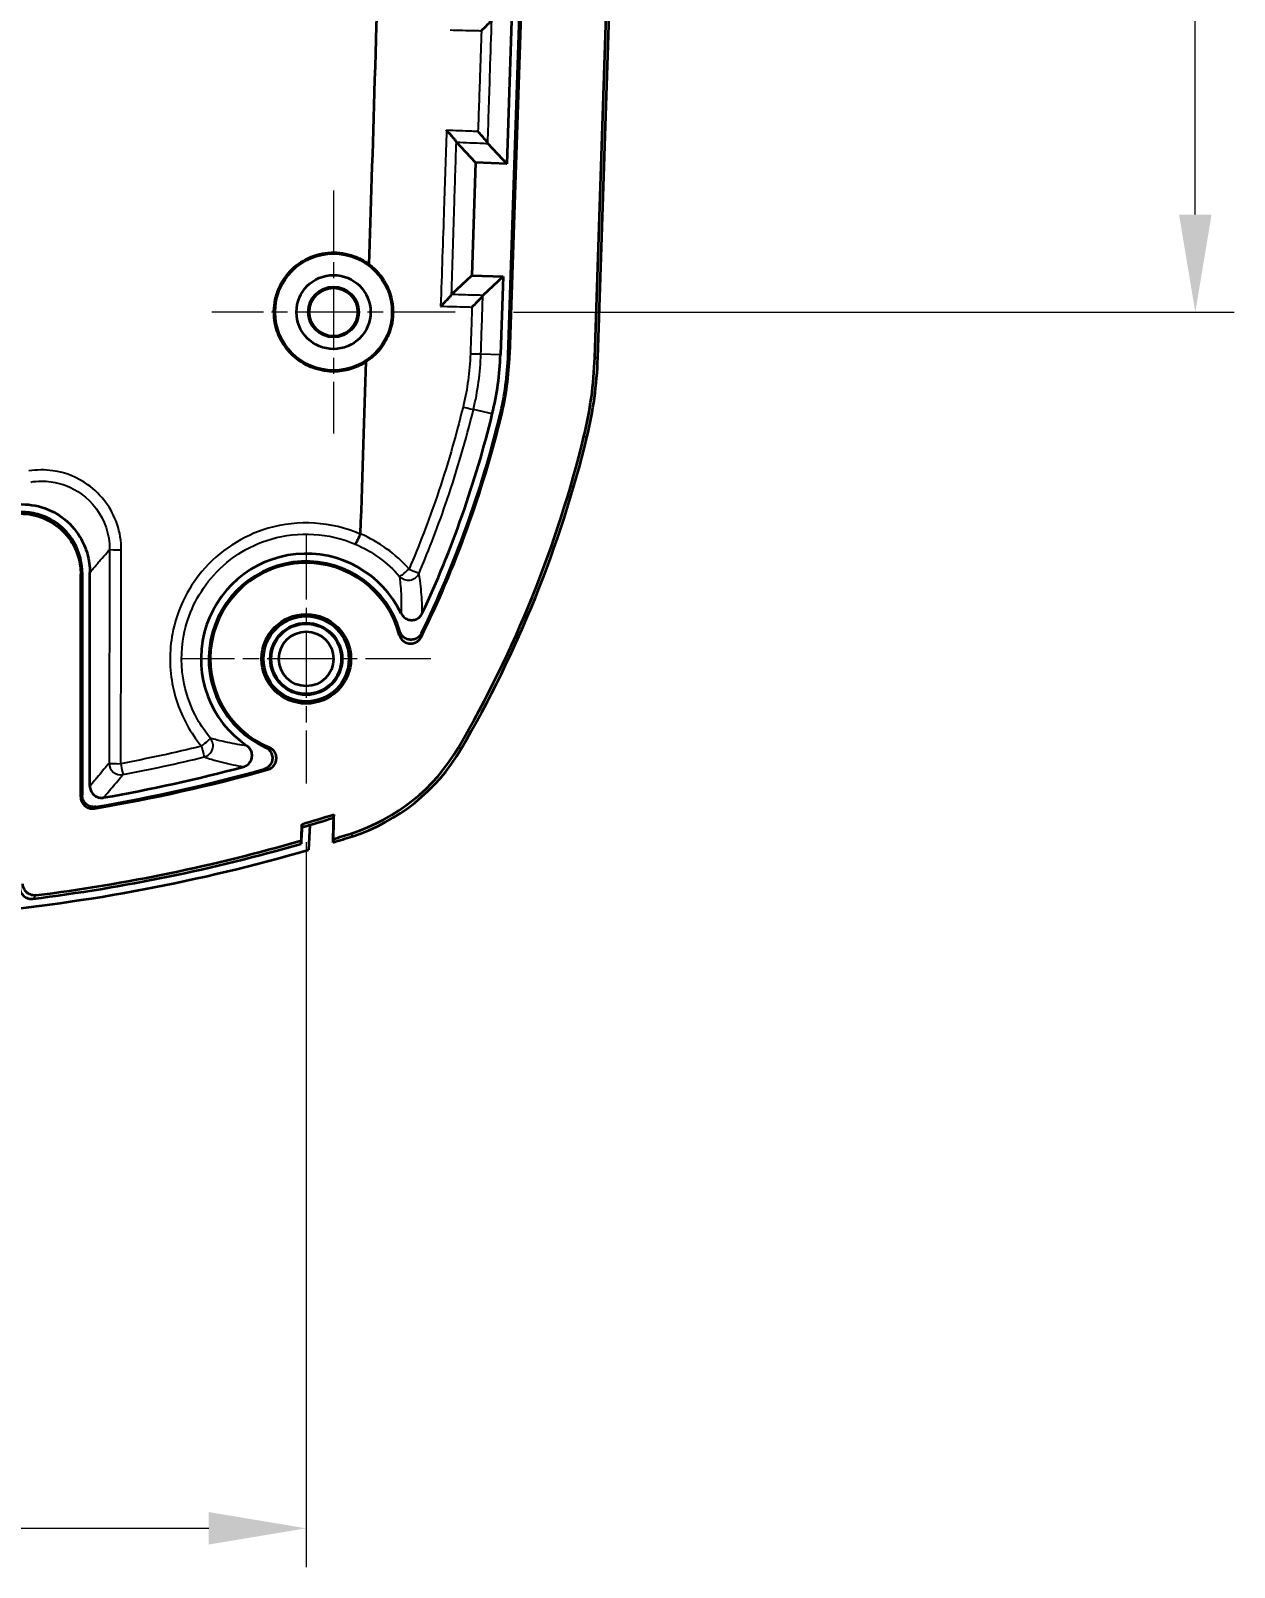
# Model space of a CAD drawing. Header units: millimetres. Extents: x 0 to 1594, y 0 to 281.
# Drawn here: x 1515.7 to 1546.58, y 145.61 to 185.04 of the extents above; entities that cross this region are included whole.
import ezdxf

# ---------------------------------------------------------------- set-up
doc = ezdxf.new("R2010")
doc.units = ezdxf.units.MM
doc.linetypes.add('CHAIN', pattern=[0.3543, 0.2362, -0.0295, 0.0591, -0.0295])
doc.layers.get('Defpoints').update_dxf_attribs({"lineweight": 25})
doc.layers.add('Center Mark (ISO)', color=7, linetype='Continuous', lineweight=18, true_color=0x80ffff)
for name, color, linetype, lineweight in [('Dimension (ISO)', 7, 'Continuous', 18), ('Visible (ISO)', 7, 'Continuous', 35), ('Visible Narrow (ISO)', 7, 'Continuous', 25)]:
    doc.layers.add(name, color=color, linetype=linetype, lineweight=lineweight)
doc.styles.add('Note Text (TK)', font='')
doc.styles.get('Note Text (TK)').set_extended_font_data('MS PGothic')
doc.dimstyles.new('Default - Method 1b (TK)', dxfattribs={"dimtxt": 2.5, "dimasz": 2.5, "dimexe": 1, "dimexo": 1.5, "dimgap": 1, "dimtad": 1, "dimtoh": 1, "dimrnd": 1e-08, "dimdsep": 46, "dimtxsty": 'Note Text (TK)', "dimcen": 0.09, "dimdle": 5, "dimclrd": 100, "dimclre": 100, "dimclrt": 7, "dimadec": 1, "dimazin": 1, "dimtfac": 1, "dimtmove": 0, "dimatfit": 3, "dimfxl": 0, "dimtolj": 1, "dimlwd": -1, "dimlwe": -1, "dimarcsym": 0})

# ---------------------------------------------------------------- blocks, each defined once
blk = doc.blocks.new('*D180')
at = {"layer": 'Defpoints', "color": 0, "transparency": 16777216}
for p in [(1497.671, 165.724), (1522.771, 165.724), (1522.771, 146.615)]:
    blk.add_point(p, dxfattribs=at)
at = {"layer": 'Dimension (ISO)', "color": 100, "transparency": 16777216}
for p, q in [((1497.671, 164.224), (1497.671, 145.615)), ((1522.771, 164.224), (1522.771, 145.615)), ((1500.171, 146.615), (1520.271, 146.615))]:
    blk.add_line(p, q, dxfattribs=at)
for points in [[(1500.171, 147.031), (1500.171, 146.198), (1497.671, 146.615)], [(1520.271, 147.031), (1520.271, 146.198), (1522.771, 146.615)]]:
    blk.add_solid(points, dxfattribs=at)
at = {"layer": 'Dimension (ISO)', "color": 7, "transparency": 16777216, "insert": (1507.558, 148.865), "char_height": 2.5, "attachment_point": 4, "style": 'Note Text (TK)'}
blk.add_mtext('\\A1;25.1', dxfattribs=at)
blk = doc.blocks.new('_DotSmall')
at = {"color": 0, "linetype": 'ByBlock', "const_width": 0.5}
blk.add_lwpolyline([(-0.0625, 0, 1), (0.0625, 0, 1)], format="xyb", close=True, dxfattribs=at)
blk = doc.blocks.new('*D183')
at = {"layer": 'Defpoints', "color": 0, "transparency": 16777216}
for p in [(1526.582, 221.824), (1545.582, 221.824), (1526.591, 177.824)]:
    blk.add_point(p, dxfattribs=at)
at = {"layer": 'Dimension (ISO)', "color": 100, "transparency": 16777216}
for p, q in [((1528.082, 221.824), (1546.582, 221.824)), ((1545.582, 180.324), (1545.582, 221.824)), ((1528.091, 177.824), (1546.582, 177.824))]:
    blk.add_line(p, q, dxfattribs=at)
blk.add_solid([(1545.165, 180.324), (1545.999, 180.324), (1545.582, 177.824)], dxfattribs=at)
at = {"layer": 'Dimension (ISO)', "color": 100, "transparency": 16777216, "xscale": 2.5, "yscale": 2.5, "zscale": 2.5, "rotation": 90}
blk.add_blockref('_DotSmall', (1545.582, 221.824), dxfattribs=at)
at = {"layer": 'Dimension (ISO)', "color": 7, "transparency": 16777216, "insert": (1543.332, 198.117), "char_height": 2.5, "attachment_point": 4, "rotation": 90, "style": 'Note Text (TK)'}
blk.add_mtext('\\A1;44', dxfattribs=at)

msp = doc.modelspace()

# ---------------------------------------------------------------- linework, layer by layer
at = {"layer": 'Center Mark (ISO)', "linetype": 'CHAIN', "ltscale": 6.932625}
for p, q in [((1523.4711, 180.9437), (1523.4711, 174.7048)), ((1526.5906, 177.8242), (1520.3517, 177.8242))]:
    msp.add_line(p, q, dxfattribs=at)
at = {"layer": 'Center Mark (ISO)', "linetype": 'CHAIN', "ltscale": 7.111628}
for p, q in [((1522.7711, 172.1242), (1522.7711, 165.7242)), ((1525.9711, 168.9242), (1519.5711, 168.9242))]:
    msp.add_line(p, q, dxfattribs=at)
at = {"layer": 'Visible (ISO)'}
for p, q in [((1530.1733, 176.6532), (1531.615, 219.9019)), ((1530.252, 176.6505), (1531.6936, 219.8993)), ((1528.6173, 195.5987), (1527.9882, 176.726)), ((1527.9533, 176.7272), (1528.4128, 190.5141)), ((1528.0565, 185.8288), (1527.9166, 181.6311)), ((1527.1171, 181.6578), (1526.6255, 182.1832)), ((1527.4305, 182.1508), (1527.9166, 181.6311)), ((1527.1171, 181.6578), (1527.0205, 178.7594)), ((1527.9166, 181.6311), (1527.1171, 181.6578)), ((1527.0205, 178.7594), (1526.5004, 178.2729)), ((1527.0205, 178.7594), (1527.82, 178.7327)), ((1527.82, 178.7327), (1527.3044, 178.2504)), ((1527.82, 178.7327), (1527.7534, 176.7338)), ((1517.0211, 171.1422), (1517.0211, 165.4227)), ((1517.2211, 165.6599), (1517.2211, 171.1438)), ((1516.9862, 165.3814), (1516.9862, 171.1018)), ((1523.4737, 164.8482), (1523.4625, 164.2165)), ((1523.4656, 164.2998), (1523.4768, 164.9316)), ((1522.6385, 164.1795), (1522.66, 164.6023)), ((1522.6631, 164.6851), (1522.6415, 164.2623)), ((1522.8594, 164.6609), (1522.827, 164.026)), ((1522.6415, 164.2623), (1522.6385, 164.1795))]:
    msp.add_line(p, q, dxfattribs=at)
for centre, radius in [((1523.4711, 177.8242), 1.5), ((1523.4711, 177.8242), 0.95), ((1523.4711, 177.8242), 0.6474), ((1523.4711, 177.8242), 0.6195), ((1522.7711, 168.9242), 1.1467), ((1522.7711, 168.9242), 1.0943), ((1522.7711, 168.9242), 0.9236), ((1522.7711, 168.9242), 0.9), ((1522.7711, 168.9242), 0.7)]:
    msp.add_circle(centre, radius, dxfattribs=at)
for centre, radius, start, end in [((1520.2575, 176.9837), 7.5, 346.30701, 358.09085), ((1520.2575, 176.9837), 7.7, 346.30701, 358.09085), ((1520.2575, 176.9837), 7.7349, 346.30701, 358.09085), ((1520.2575, 176.9837), 9.9213, 346.30701, 358.09085), ((1520.2575, 176.9837), 10, 346.30701, 358.09085), ((1500.826, 181.7181), 27.7349, 333.8263, 346.30701), ((1500.826, 181.7181), 27.7, 334.01876, 346.30701), ((1500.826, 181.7181), 27.5, 334.99307, 346.30701), ((1500.826, 181.7181), 29.9213, 329.77172, 346.30701), ((1500.826, 181.7181), 30, 329.77172, 346.30701), ((1522.7711, 168.9242), 2.7, 25.58703, 235.73019), ((1522.7711, 168.9242), 2.5, 16.39892, 245.32453), ((1522.7711, 168.9242), 2.4651, 14.50229, 247.33814), ((1522.4266, 169.1319), 4.9213, 287.76648, 329.77172), ((1522.4266, 169.1319), 5, 287.76648, 329.77172), ((1510.2211, 207.2242), 42.7349, 279.58363, 285.70245), ((1510.2211, 207.2242), 42.7, 279.63946, 285.57038), ((1510.2211, 207.2242), 42.5, 279.9608, 284.91384), ((1510.2211, 207.2242), 44.4, 286.26949, 287.36645), ((1510.2211, 207.2242), 44.3213, 286.30331, 287.40245), ((1510.2211, 207.2242), 44.9213, 287.14775, 287.76648), ((1510.2211, 207.2242), 45, 275.19857, 286.268), ((1510.2211, 207.2242), 44.8, 277.09831, 286.09155), ((1510.2211, 207.2242), 44.7213, 277.21326, 286.12473), ((1510.2211, 207.2242), 45, 287.11273, 287.76648)]:
    msp.add_arc(centre, radius, start, end, dxfattribs=at)
for points, knots in [([(1524.9081, 195.7204), (1524.8422, 193.7163), (1524.7772, 191.7123), (1524.5754, 185.4), (1524.4643, 181.793), (1524.381, 179.0511)], [-3.1183368, -3.1183368, -3.1183368, -3.1183368, -2.6722265, -2.6722265, -1.7129366, -1.7129366, -1.7129366, -1.7129366]), ([(1527.5319, 185.3341), (1527.5301, 185.3277), (1527.5239, 185.3175), (1527.5021, 185.2877), (1527.4844, 185.2667), (1527.4387, 185.2153), (1527.4087, 185.1836), (1527.3429, 185.1165), (1527.3062, 185.0804), (1527.268, 185.044), (1527.2673, 185.0433), (1527.2666, 185.0426)], [0, 0, 0, 0, 0.009090831, 0.009090831, 0.020816325, 0.020816325, 0.035283296, 0.035283296, 0.050723035, 0.050723035, 0.051022294, 0.051022294, 0.051022294, 0.051022294]), ([(1526.6239, 182.1868), (1526.6225, 182.1915), (1526.617, 182.2006), (1526.5974, 182.2281), (1526.5815, 182.2483), (1526.5389, 182.3003), (1526.51, 182.3339), (1526.4465, 182.406), (1526.4108, 182.4455), (1526.374, 182.4854), (1526.3734, 182.4861), (1526.3728, 182.4868)], [0, 0, 0, 0, 0.00897462, 0.00897462, 0.020474692, 0.020474692, 0.035390097, 0.035390097, 0.051359647, 0.051359647, 0.051631162, 0.051631162, 0.051631162, 0.051631162]), ([(1527.4288, 182.1547), (1527.4274, 182.1596), (1527.4219, 182.1688), (1527.4023, 182.1968), (1527.3863, 182.2173), (1527.3437, 182.2695), (1527.315, 182.3031), (1527.2516, 182.3753), (1527.2161, 182.4146), (1527.1794, 182.4545), (1527.1788, 182.4552), (1527.1782, 182.4558)], [0, 0, 0, 0, 0.008985746, 0.008985746, 0.020506443, 0.020506443, 0.035380836, 0.035380836, 0.051300184, 0.051300184, 0.051571308, 0.051571308, 0.051571308, 0.051571308]), ([(1524.3034, 176.5445), (1524.1937, 176.4731), (1524.0751, 176.4161), (1523.8133, 176.3295), (1523.6703, 176.3038), (1523.3305, 176.2916), (1523.1357, 176.3222), (1522.7776, 176.4516), (1522.6162, 176.5458), (1522.3411, 176.7822), (1522.2278, 176.9203), (1522.0618, 177.2148), (1522.0054, 177.3665), (1521.9522, 177.6318), (1521.9422, 177.7415), (1521.9458, 177.9492), (1521.9569, 178.0468), (1522.0008, 178.2531), (1522.0365, 178.3605), (1522.1509, 178.6091), (1522.2408, 178.7437), (1522.4855, 179.0083), (1522.6484, 179.1268), (1523.0126, 179.2953), (1523.2106, 179.3429), (1523.6088, 179.3583), (1523.805, 179.3278), (1524.1301, 179.2103), (1524.2618, 179.1396), (1524.381, 179.0511)], [-0.67852299, -0.67852299, -0.67852299, -0.67852299, -0.63916329, -0.63916329, -0.59579617, -0.59579617, -0.53716119, -0.53716119, -0.48153461, -0.48153461, -0.42830665, -0.42830665, -0.38003383, -0.38003383, -0.34706337, -0.34706337, -0.31764115, -0.31764115, -0.28376662, -0.28376662, -0.235498, -0.235498, -0.17562398, -0.17562398, -0.1151182, -0.1151182, -0.05606944, -0.05606944, -0.0113915, -0.0113915, -0.0113915, -0.0113915]), ([(1524.381, 179.0511), (1524.4399, 179.0074), (1524.4956, 178.9594), (1524.6463, 178.8093), (1524.7312, 178.698), (1524.8754, 178.443), (1524.9304, 178.2985), (1524.9738, 178.0981), (1524.9822, 178.0475), (1524.9922, 177.9591), (1524.995, 177.9215), (1524.9973, 177.8636), (1524.9976, 177.8435), (1524.9976, 177.8021), (1524.9971, 177.7809), (1524.9952, 177.7346), (1524.9935, 177.7094), (1524.987, 177.6393), (1524.9808, 177.5944), (1524.9427, 177.3859), (1524.886, 177.2278), (1524.7228, 176.9345), (1524.6168, 176.8015), (1524.4324, 176.6358), (1524.3696, 176.5876), (1524.3034, 176.5445)], [-0.30392455, -0.30392455, -0.30392455, -0.30392455, -0.28176919, -0.28176919, -0.23979978, -0.23979978, -0.1935611, -0.1935611, -0.17817488, -0.17817488, -0.16683927, -0.16683927, -0.16078987, -0.16078987, -0.15442575, -0.15442575, -0.14686745, -0.14686745, -0.133281, -0.133281, -0.08324973, -0.08324973, -0.0325604, -0.0325604, -0.00881387, -0.00881387, -0.00881387, -0.00881387]), ([(1526.2193, 177.9733), (1526.22, 177.974), (1526.2207, 177.9747), (1526.2617, 178.0135), (1526.3016, 178.0522), (1526.3753, 178.1259), (1526.4076, 178.1593), (1526.4528, 178.2085), (1526.4695, 178.2276), (1526.4906, 178.2544), (1526.4966, 178.2634), (1526.4983, 178.2685)], [-0.049790637, -0.049790637, -0.049790637, -0.049790637, -0.049521831, -0.049521831, -0.034758472, -0.034758472, -0.019993946, -0.019993946, -0.008855802, -0.008855802, 0, 0, 0, 0]), ([(1527.3023, 178.2462), (1527.3007, 178.2412), (1527.2947, 178.2322), (1527.2736, 178.2056), (1527.2569, 178.1866), (1527.2115, 178.1374), (1527.1792, 178.104), (1527.1056, 178.0306), (1527.0661, 177.9923), (1527.0255, 177.9538), (1527.0247, 177.9532), (1527.024, 177.9525)], [0, 0, 0, 0, 0.00886315, 0.00886315, 0.020026958, 0.020026958, 0.034838146, 0.034838146, 0.049485893, 0.049485893, 0.049753912, 0.049753912, 0.049753912, 0.049753912]), ([(1515.2218, 172.8732), (1515.4477, 172.9061), (1515.6778, 172.8946), (1516.12, 172.7838), (1516.3278, 172.686), (1516.6938, 172.4162), (1516.8486, 172.247), (1517.0495, 171.9166), (1517.1133, 171.7696), (1517.1993, 171.4623), (1517.2211, 171.3035), (1517.2211, 171.1438)], [0, 0, 0, 0, 0.06848682, 0.06848682, 0.13675025, 0.13675025, 0.20491295, 0.20491295, 0.25276693, 0.25276693, 0.30065429, 0.30065429, 0.30065429, 0.30065429]), ([(1517.0211, 171.1422), (1517.0211, 171.3441), (1516.9817, 171.5442), (1516.8283, 171.9176), (1516.716, 172.0875), (1516.4326, 172.3744), (1516.2644, 172.4887), (1515.9487, 172.623), (1515.8116, 172.6602), (1515.5311, 172.6966), (1515.389, 172.6954), (1515.249, 172.6751)], [0, 0, 0, 0, 0.06059919, 0.06059919, 0.12110979, 0.12110979, 0.18157964, 0.18157964, 0.22400766, 0.22400766, 0.26644693, 0.26644693, 0.26644693, 0.26644693]), ([(1515.2158, 172.635), (1515.4157, 172.6638), (1515.6193, 172.6534), (1516.0108, 172.555), (1516.195, 172.4681), (1516.5194, 172.2286), (1516.6567, 172.0784), (1516.8345, 171.7854), (1516.8909, 171.6554), (1516.9669, 171.3835), (1516.9862, 171.243), (1516.9862, 171.1018)], [0, 0, 0, 0, 0.06059979, 0.06059979, 0.12111136, 0.12111136, 0.18158237, 0.18158237, 0.2239225, 0.2239225, 0.26627469, 0.26627469, 0.26627469, 0.26627469]), ([(1524.1564, 172.1286), (1524.1409, 172.0927), (1524.1253, 172.0577), (1524.0956, 171.993), (1524.0818, 171.964), (1524.059, 171.9185), (1524.0499, 171.9013), (1524.0358, 171.8772), (1524.0308, 171.8704), (1524.0282, 171.8692), (1524.0282, 171.8692), (1524.0281, 171.8692)], [-0.044410571, -0.044410571, -0.044410571, -0.044410571, -0.032694382, -0.032694382, -0.020975826, -0.020975826, -0.010488857, -0.010488857, 0, 0, 0.000209305, 0.000209305, 0.000209305, 0.000209305]), ([(1524.1564, 172.1286), (1524.1567, 172.1294), (1524.157, 172.1302), (1524.1575, 172.1322), (1524.1576, 172.1333), (1524.1577, 172.1344)], [0.8864266614, 0.8864266614, 0.8864266614, 0.8864266614, 0.8878876871, 0.8878876871, 0.8896875836, 0.8896875836, 0.8896875836, 0.8896875836]), ([(1525.2063, 170.0903), (1525.2234, 170.0547), (1525.2472, 170.0228), (1525.3056, 169.9702), (1525.3395, 169.9499), (1525.4129, 169.9237), (1525.4517, 169.9179), (1525.5293, 169.9215), (1525.5673, 169.9309), (1525.6343, 169.9621), (1525.6632, 169.9824), (1525.7129, 170.0321), (1525.7332, 170.0612), (1525.748, 170.0931)], [0, 0, 0, 0, 0.011835774, 0.011835774, 0.023577043, 0.023577043, 0.03523917, 0.03523917, 0.046882413, 0.046882413, 0.057412589, 0.057412589, 0.067965289, 0.067965289, 0.067965289, 0.067965289]), ([(1525.1577, 169.5415), (1525.1675, 169.5034), (1525.1847, 169.4676), (1525.2318, 169.4048), (1525.2612, 169.3783), (1525.3283, 169.3383), (1525.3654, 169.3251), (1525.4424, 169.3137), (1525.4816, 169.3156), (1525.5571, 169.3342), (1525.5928, 169.3509), (1525.6439, 169.3882), (1525.6617, 169.4048), (1525.6929, 169.4421), (1525.7063, 169.4625), (1525.717, 169.4844)], [0, 0, 0, 0, 0.011809957, 0.011809957, 0.023559656, 0.023559656, 0.035250373, 0.035250373, 0.046917214, 0.046917214, 0.058608386, 0.058608386, 0.065900225, 0.065900225, 0.073198533, 0.073198533, 0.073198533, 0.073198533]), ([(1525.7266, 169.5834), (1525.7093, 169.548), (1525.6854, 169.5163), (1525.6267, 169.4642), (1525.5927, 169.4441), (1525.519, 169.4183), (1525.4801, 169.4127), (1525.4023, 169.4168), (1525.3643, 169.4264), (1525.2939, 169.4597), (1525.2623, 169.4831), (1525.2206, 169.5287), (1525.2072, 169.5472), (1525.1848, 169.587), (1525.1759, 169.6081), (1525.1694, 169.63)], [0, 0, 0, 0, 0.011800138, 0.011800138, 0.023543381, 0.023543381, 0.035232463, 0.035232463, 0.046900953, 0.046900953, 0.058593707, 0.058593707, 0.06544098, 0.06544098, 0.072292698, 0.072292698, 0.072292698, 0.072292698]), ([(1521.1592, 166.1559), (1521.1973, 166.1661), (1521.2331, 166.1836), (1521.2957, 166.2312), (1521.3219, 166.2607), (1521.3613, 166.3281), (1521.3741, 166.3651), (1521.3849, 166.4419), (1521.3828, 166.481), (1521.3642, 166.5538), (1521.3489, 166.5871), (1521.3071, 166.6467), (1521.2809, 166.6725), (1521.2508, 166.693)], [0, 0, 0, 0, 0.011842869, 0.011842869, 0.023585794, 0.023585794, 0.035243422, 0.035243422, 0.046878516, 0.046878516, 0.057788152, 0.057788152, 0.068718558, 0.068718558, 0.068718558, 0.068718558]), ([(1521.7274, 166.6525), (1521.7632, 166.6361), (1521.7954, 166.6128), (1521.849, 166.5553), (1521.8698, 166.5218), (1521.8973, 166.4486), (1521.9038, 166.4098), (1521.9014, 166.332), (1521.8927, 166.2938), (1521.861, 166.2227), (1521.8383, 166.1906), (1521.7923, 166.1466), (1521.7724, 166.1318), (1521.7294, 166.1074), (1521.7065, 166.0979), (1521.6827, 166.0913)], [0, 0, 0, 0, 0.011812376, 0.011812376, 0.023563417, 0.023563417, 0.035254009, 0.035254009, 0.04691971, 0.04691971, 0.058609736, 0.058609736, 0.06601527, 0.06601527, 0.073427487, 0.073427487, 0.073427487, 0.073427487]), ([(1521.787, 166.0842), (1521.8249, 166.0948), (1521.8604, 166.1128), (1521.9223, 166.1613), (1521.9481, 166.1912), (1521.9867, 166.2591), (1521.9991, 166.2964), (1522.0089, 166.3736), (1522.0062, 166.4127), (1521.986, 166.4879), (1521.9687, 166.5231), (1521.9291, 166.575), (1521.9104, 166.5938), (1521.8686, 166.626), (1521.8457, 166.6393), (1521.8213, 166.6495)], [0, 0, 0, 0, 0.01182223, 0.01182223, 0.023577397, 0.023577397, 0.035264941, 0.035264941, 0.046922839, 0.046922839, 0.05860538, 0.05860538, 0.066514621, 0.066514621, 0.074430706, 0.074430706, 0.074430706, 0.074430706]), ([(1517.2211, 165.6599), (1517.2211, 165.6208), (1517.2288, 165.582), (1517.2585, 165.5098), (1517.2802, 165.4769), (1517.335, 165.4215), (1517.3675, 165.3994), (1517.4299, 165.3729), (1517.4579, 165.3655), (1517.5152, 165.359), (1517.5441, 165.3599), (1517.5725, 165.3649)], [0, 0, 0, 0, 0.011741919, 0.011741919, 0.02344414, 0.02344414, 0.03512792, 0.03512792, 0.043772419, 0.043772419, 0.052424029, 0.052424029, 0.052424029, 0.052424029]), ([(1516.9862, 165.3814), (1516.9862, 165.3423), (1516.9938, 165.3036), (1517.0235, 165.2313), (1517.0453, 165.1984), (1517.1001, 165.1429), (1517.1327, 165.1207), (1517.1948, 165.0943), (1517.2225, 165.087), (1517.2791, 165.0803), (1517.3078, 165.081), (1517.3359, 165.0857)], [0, 0, 0, 0, 0.011729295, 0.011729295, 0.023441069, 0.023441069, 0.035144687, 0.035144687, 0.043699049, 0.043699049, 0.052256369, 0.052256369, 0.052256369, 0.052256369]), ([(1517.3711, 165.1271), (1517.3326, 165.1206), (1517.2931, 165.1216), (1517.2169, 165.1388), (1517.1809, 165.1547), (1517.1169, 165.1995), (1517.0897, 165.2279), (1517.0532, 165.2848), (1517.0413, 165.3109), (1517.0252, 165.3657), (1517.0211, 165.3941), (1517.0211, 165.4227)], [0, 0, 0, 0, 0.011729304, 0.011729304, 0.023441053, 0.023441053, 0.035144619, 0.035144619, 0.043713717, 0.043713717, 0.052285754, 0.052285754, 0.052285754, 0.052285754]), ([(1523.4625, 164.2165), (1523.463, 164.2304), (1523.4635, 164.2443), (1523.4645, 164.272), (1523.4651, 164.2859), (1523.4656, 164.2998)], [0.00100527, 0.00100527, 0.00100527, 0.00100527, 0.05140962, 0.05140962, 0.10172985, 0.10172985, 0.10172985, 0.10172985]), ([(1515.4211, 163.0644), (1515.4211, 163.0252), (1515.4288, 162.9864), (1515.4585, 162.9141), (1515.4802, 162.8814), (1515.5349, 162.8261), (1515.5673, 162.8042), (1515.6272, 162.7788), (1515.6526, 162.7718), (1515.7047, 162.7645), (1515.7311, 162.7644), (1515.7572, 162.7676)], [0, 0, 0, 0, 0.011761563, 0.011761563, 0.023440382, 0.023440382, 0.035084091, 0.035084091, 0.042959702, 0.042959702, 0.050847616, 0.050847616, 0.050847616, 0.050847616]), ([(1515.8364, 162.8569), (1515.7976, 162.852), (1515.7581, 162.8547), (1515.6827, 162.8751), (1515.6475, 162.8925), (1515.5858, 162.9398), (1515.5599, 162.9692), (1515.5272, 163.0256), (1515.517, 163.05), (1515.5033, 163.1009), (1515.4998, 163.1272), (1515.4998, 163.1536)], [0, 0, 0, 0, 0.011761772, 0.011761772, 0.023440521, 0.023440521, 0.035083907, 0.035083907, 0.042989846, 0.042989846, 0.050908081, 0.050908081, 0.050908081, 0.050908081])]:
    msp.add_open_spline(points, degree=3, knots=knots, dxfattribs=at)
for points in [[(1526.6239, 182.1868), (1526.6244, 182.185), (1526.625, 182.1838), (1526.6255, 182.1832)], [(1527.4288, 182.1547), (1527.4293, 182.1527), (1527.4299, 182.1514), (1527.4305, 182.1508)], [(1526.5004, 178.2729), (1526.4997, 178.2722), (1526.499, 178.2708), (1526.4983, 178.2685)], [(1527.3044, 178.2504), (1527.3038, 178.2498), (1527.3031, 178.2484), (1527.3023, 178.2462)], [(1524.3034, 176.5445), (1524.2594, 175.1879), (1524.21, 173.7254), (1524.1577, 172.1344)]]:
    msp.add_open_spline(points, degree=3, dxfattribs=at)
for points, weights in [([(1523.4768, 164.9316), (1523.4753, 164.89), (1523.4737, 164.8482)], [2.36891724966, 2.36734339982, 2.3657685005]), ([(1522.66, 164.6023), (1522.6616, 164.6437), (1522.6631, 164.6851)], [2.38457034659, 2.38617960925, 2.38778787099])]:
    msp.add_rational_spline(points, weights, degree=2, dxfattribs=at)
at = {"layer": 'Visible Narrow (ISO)'}
for p, q in [((1526.6239, 182.185), (1526.6239, 182.1868)), ((1527.2541, 176.7505), (1527.7534, 176.7338)), ((1527.9882, 176.726), (1527.9533, 176.7272)), ((1530.252, 176.6505), (1530.1733, 176.6532)), ((1527.5444, 175.2083), (1527.0603, 175.3262)), ((1527.7726, 175.1527), (1527.7387, 175.161)), ((1529.8969, 174.6351), (1529.9733, 174.6165)), ((1526.7468, 166.6147), (1526.6788, 166.6543)), ((1523.9283, 164.4453), (1523.9523, 164.3704))]:
    msp.add_line(p, q, dxfattribs=at)
for centre, major_axis, ratio, start_param, end_param in [((1526.9547, 176.7605), (0.2998, -0.0096), 0.0235571, 4.8070373, 6.2308109), ((1526.7692, 175.3972), (0.2915, -0.0708), 0.0118323, 4.8033206, 6.2308218), ((1518.0248, 171.7315), (-0.3, 0.0007), 0.0423831, 0.052407, 1.5774658), ((1525.3892, 171.2399), (-0.2255, -0.1979), 0.0737367, 0.0525029, 1.5932063), ((1525.3892, 171.2399), (0.2961, 0.0479), 0.9952242, 3.7074524, 5.7173255), ((1525.3892, 171.2399), (0.276, -0.1175), 0.0117616, 4.7886137, 6.2308218), ((1520.0823, 166.6977), (0.2306, 0.1919), 0.0427169, 4.6900146, 6.2307775), ((1520.0823, 166.6977), (0.0944, 0.2847), 0.9951518, 3.702716, 5.722062), ((1520.0823, 166.6977), (0.0709, -0.2915), 0.0013255, 4.760601, 6.2308254), ((1518.012, 166.2492), (-0.3, 0.0007), 0.0468885, 0.0524176, 1.5787986), ((1518.012, 166.2492), (0.2311, -0.1913), 0.9966396, 3.8346975, 5.5900805), ((1518.012, 166.2492), (0.0561, -0.2947), 0.0010174, 4.759961, 6.2308254)]:
    msp.add_ellipse(centre, major_axis=major_axis, ratio=ratio, start_param=start_param, end_param=end_param, dxfattribs=at)
for points, knots in [([(1527.4288, 182.1547), (1527.4489, 182.7745), (1527.4689, 183.3943), (1527.4891, 184.0141), (1527.5033, 184.4541), (1527.5176, 184.8941), (1527.5319, 185.3341)], [-1.3791337, -1.3791337, -1.3791337, -1.3791337, -1.19306391, -1.19306391, -1.19306391, -1.06097909, -1.06097909, -1.06097909, -1.06097909]), ([(1526.4602, 185.0618), (1526.6766, 185.0567), (1526.893, 185.0515), (1527.1094, 185.0463), (1527.1618, 185.0451), (1527.2142, 185.0438), (1527.2666, 185.0426)], [-0.113380111, -0.113380111, -0.113380111, -0.113380111, -0.047770782, -0.047770782, -0.047770782, -0.031889633, -0.031889633, -0.031889633, -0.031889633]), ([(1527.2666, 185.0426), (1527.2549, 184.7009), (1527.2432, 184.3593), (1527.2316, 184.0177), (1527.2138, 183.4971), (1527.196, 182.9764), (1527.1782, 182.4558)], [1.09051469, 1.09051469, 1.09051469, 1.09051469, 1.19306391, 1.19306391, 1.19306391, 1.34934066, 1.34934066, 1.34934066, 1.34934066]), ([(1526.3728, 182.4868), (1526.3501, 181.8202), (1526.3275, 181.1537), (1526.3048, 180.4871), (1526.2763, 179.6492), (1526.2478, 178.8117), (1526.2193, 177.9733)], [1.35195068, 1.35195068, 1.35195068, 1.35195068, 1.55204631, 1.55204631, 1.55204631, 1.80360178, 1.80360178, 1.80360178, 1.80360178]), ([(1527.1782, 182.4558), (1527.1253, 182.4579), (1527.0724, 182.4599), (1527.0195, 182.4619), (1526.804, 182.4702), (1526.5884, 182.4785), (1526.3728, 182.4868)], [-0.276048962, -0.276048962, -0.276048962, -0.276048962, -0.260042978, -0.260042978, -0.260042978, -0.194793419, -0.194793419, -0.194793419, -0.194793419]), ([(1526.4983, 178.2709), (1526.522, 179.0091), (1526.5456, 179.7472), (1526.5693, 180.4854), (1526.5875, 181.0519), (1526.6056, 181.6185), (1526.6239, 182.185)], [-1.77367322, -1.77367322, -1.77367322, -1.77367322, -1.55204631, -1.55204631, -1.55204631, -1.38195328, -1.38195328, -1.38195328, -1.38195328]), ([(1526.6255, 182.1832), (1526.7405, 182.1786), (1526.8555, 182.174), (1526.9705, 182.1693), (1527.054, 182.166), (1527.1375, 182.1626), (1527.2909, 182.1564), (1527.3607, 182.1536), (1527.4305, 182.1508)], [0.225219873, 0.225219873, 0.225219873, 0.225219873, 0.260042978, 0.260042978, 0.260042978, 0.285342315, 0.285342315, 0.30648374, 0.30648374, 0.30648374, 0.30648374]), ([(1527.3044, 178.2504), (1527.2462, 178.252), (1527.1879, 178.2537), (1527.0399, 178.2578), (1526.9502, 178.2603), (1526.8605, 178.2628), (1526.7405, 178.2661), (1526.6204, 178.2695), (1526.5004, 178.2729)], [-0.300392457, -0.300392457, -0.300392457, -0.300392457, -0.282807079, -0.282807079, -0.255745595, -0.255745595, -0.255745595, -0.219530499, -0.219530499, -0.219530499, -0.219530499]), ([(1526.2193, 177.9733), (1526.4399, 177.9676), (1526.6605, 177.9619), (1526.8811, 177.9562), (1526.9287, 177.9549), (1526.9764, 177.9537), (1527.024, 177.9525)], [0.189256024, 0.189256024, 0.189256024, 0.189256024, 0.255745595, 0.255745595, 0.255745595, 0.270107522, 0.270107522, 0.270107522, 0.270107522]), ([(1526.9828, 176.7525), (1526.975, 176.5227), (1526.9553, 176.2932), (1526.8953, 175.8575), (1526.8569, 175.6506), (1526.809, 175.4465)], [0, 0, 0, 0, 0.06890398, 0.06890398, 0.13172598, 0.13172598, 0.13172598, 0.13172598]), ([(1527.0603, 175.3262), (1527.1169, 175.5594), (1527.1616, 175.7958), (1527.2263, 176.2713), (1527.2464, 176.5107), (1527.2541, 176.7505)], [-0.13780796, -0.13780796, -0.13780796, -0.13780796, -0.06890398, -0.06890398, 0, 0, 0, 0]), ([(1526.7948, 175.3873), (1526.6063, 174.6154), (1526.3834, 173.8519), (1525.911, 172.4671), (1525.6715, 171.8425), (1525.4088, 171.2277)], [0, 0, 0, 0, 0.23819322, 0.23819322, 0.43855027, 0.43855027, 0.43855027, 0.43855027]), ([(1525.6648, 171.1224), (1525.9294, 171.7437), (1526.1707, 172.3749), (1526.6463, 173.7745), (1526.8707, 174.5461), (1527.0603, 175.3262)], [-0.43855027, -0.43855027, -0.43855027, -0.43855027, -0.23819322, -0.23819322, 0, 0, 0, 0]), ([(1518.0268, 171.7187), (1518.0273, 171.9435), (1517.9908, 172.1684), (1517.7831, 172.7848), (1517.5181, 173.1437), (1516.9055, 173.5823), (1516.5924, 173.7073), (1516.0651, 173.7812), (1515.858, 173.7789), (1515.6559, 173.746)], [0, 0, 0, 0, 0.06748259, 0.06748259, 0.19524025, 0.19524025, 0.29351538, 0.29351538, 0.35493733, 0.35493733, 0.35493733, 0.35493733]), ([(1515.7026, 173.4624), (1515.8753, 173.4906), (1516.0521, 173.4927), (1516.5022, 173.4298), (1516.7694, 173.3231), (1517.2921, 172.9487), (1517.518, 172.6421), (1517.6949, 172.1156), (1517.7259, 171.9235), (1517.7253, 171.7315)], [-0.35493733, -0.35493733, -0.35493733, -0.35493733, -0.29351538, -0.29351538, -0.19524025, -0.19524025, -0.06748259, -0.06748259, 0, 0, 0, 0]), ([(1524.1564, 172.1286), (1523.4172, 172.4473), (1522.5662, 172.5), (1521.1343, 172.0823), (1520.5349, 171.691), (1519.7122, 170.7101), (1519.4495, 170.1561), (1519.2531, 169.1241), (1519.2568, 168.6586), (1519.4205, 167.8673), (1519.5439, 167.5342), (1519.8203, 167.0346), (1519.9448, 166.8524), (1520.0853, 166.6836)], [-0.93414141, -0.93414141, -0.93414141, -0.93414141, -0.69265527, -0.69265527, -0.48678858, -0.48678858, -0.30852797, -0.30852797, -0.17140443, -0.17140443, -0.06592478, -0.06592478, 0, 0, 0, 0]), ([(1520.313, 166.8888), (1520.1846, 167.0431), (1520.0708, 167.2095), (1519.8181, 167.666), (1519.7053, 167.9706), (1519.5556, 168.6938), (1519.5522, 169.1192), (1519.7316, 170.0627), (1519.9717, 170.5692), (1520.7237, 171.4661), (1521.2717, 171.824), (1522.5786, 172.2054), (1523.354, 172.1583), (1524.0281, 171.8692)], [0, 0, 0, 0, 0.06592478, 0.06592478, 0.17140443, 0.17140443, 0.30852797, 0.30852797, 0.48678858, 0.48678858, 0.69265527, 0.69265527, 0.93340006, 0.93340006, 0.93340006, 0.93340006]), ([(1525.4088, 171.2277), (1525.2375, 171.4229), (1525.0443, 171.5988), (1524.6238, 171.9035), (1524.3965, 172.0323), (1524.1577, 172.1344)], [-0.15639435, -0.15639435, -0.15639435, -0.15639435, -0.07819718, -0.07819718, -0.00002556, -0.00002556, -0.00002556, -0.00002556]), ([(1517.2211, 171.1438), (1517.2503, 171.1776), (1517.2795, 171.2114), (1517.3685, 171.3146), (1517.4284, 171.3842), (1517.4882, 171.4539), (1517.5463, 171.5216), (1517.6043, 171.5896), (1517.6834, 171.6822), (1517.7043, 171.7068), (1517.7253, 171.7315)], [0.17577929, 0.17577929, 0.17577929, 0.17577929, 0.3434939, 0.3434939, 0.6869878, 0.6869878, 0.6869878, 1.02052655, 1.02052655, 1.14083538, 1.14083538, 1.14083538, 1.14083538]), ([(1517.7253, 171.7315), (1517.7232, 170.8177), (1517.7211, 169.9039), (1517.7169, 168.0765), (1517.7147, 167.1628), (1517.7124, 166.2492)], [0, 0, 0, 0, 0.27438621, 0.27438621, 0.54877242, 0.54877242, 0.54877242, 0.54877242]), ([(1518.0144, 166.2351), (1518.0165, 167.149), (1518.0187, 168.0629), (1518.0228, 169.8907), (1518.0248, 170.8047), (1518.0268, 171.7187)], [-0.54877242, -0.54877242, -0.54877242, -0.54877242, -0.27438621, -0.27438621, 0, 0, 0, 0]), ([(1524.0281, 171.8692), (1524.2438, 171.776), (1524.4491, 171.659), (1524.8314, 171.3813), (1525.0081, 171.2201), (1525.1648, 171.0414)], [0.00088261, 0.00088261, 0.00088261, 0.00088261, 0.07819718, 0.07819718, 0.15639435, 0.15639435, 0.15639435, 0.15639435]), ([(1516.9862, 171.1018), (1516.9921, 171.1086), (1516.9979, 171.1154), (1517.0038, 171.1221), (1517.0096, 171.1288), (1517.0153, 171.1355), (1517.0211, 171.1422)], [0.15542898, 0.15542898, 0.15542898, 0.15542898, 0.20591989, 0.20591989, 0.20591989, 0.25557125, 0.25557125, 0.25557125, 0.25557125]), ([(1525.748, 170.0931), (1525.748, 170.1855), (1525.7458, 170.2744), (1525.7377, 170.4586), (1525.7313, 170.5531), (1525.7233, 170.6448), (1525.7148, 170.7415), (1525.7045, 170.8352), (1525.6842, 170.993), (1525.6748, 171.0583), (1525.6648, 171.1224)], [-1.02442571, -1.02442571, -1.02442571, -1.02442571, -0.79863795, -0.79863795, -0.54188975, -0.54188975, -0.54188975, -0.27094487, -0.27094487, -0.07307823, -0.07307823, -0.07307823, -0.07307823]), ([(1525.1648, 171.0414), (1525.172, 170.9814), (1525.1785, 170.9204), (1525.192, 170.7733), (1525.1983, 170.6863), (1525.2027, 170.5967), (1525.2069, 170.5119), (1525.2095, 170.4248), (1525.2105, 170.2558), (1525.2094, 170.1745), (1525.2063, 170.0903)], [0.07307823, 0.07307823, 0.07307823, 0.07307823, 0.27094487, 0.27094487, 0.54188975, 0.54188975, 0.54188975, 0.79863795, 0.79863795, 1.02442571, 1.02442571, 1.02442571, 1.02442571]), ([(1525.1694, 169.63), (1525.1691, 169.6272), (1525.1687, 169.6244), (1525.1669, 169.6097), (1525.1653, 169.5978), (1525.1637, 169.5858), (1525.1622, 169.5739), (1525.1605, 169.5619), (1525.1584, 169.5471), (1525.158, 169.5443), (1525.1577, 169.5415)], [0.03113749, 0.03113749, 0.03113749, 0.03113749, 0.04090425, 0.04090425, 0.08180849, 0.08180849, 0.08180849, 0.12229143, 0.12229143, 0.13162145, 0.13162145, 0.13162145, 0.13162145]), ([(1525.717, 169.4844), (1525.7173, 169.4875), (1525.7177, 169.4906), (1525.7194, 169.5072), (1525.7207, 169.5206), (1525.722, 169.5339), (1525.7233, 169.5473), (1525.7245, 169.5607), (1525.726, 169.577), (1525.7263, 169.5802), (1525.7266, 169.5834)], [-0.13162145, -0.13162145, -0.13162145, -0.13162145, -0.12229143, -0.12229143, -0.08180849, -0.08180849, -0.08180849, -0.04090425, -0.04090425, -0.03113749, -0.03113749, -0.03113749, -0.03113749]), ([(1521.2508, 166.693), (1521.1662, 166.7038), (1521.0851, 166.7161), (1520.9175, 166.7448), (1520.8317, 166.7616), (1520.7485, 166.7794), (1520.6587, 166.7988), (1520.5719, 166.8195), (1520.4282, 166.8566), (1520.3701, 166.8725), (1520.313, 166.8888)], [0.03068224, 0.03068224, 0.03068224, 0.03068224, 0.25360169, 0.25360169, 0.50720339, 0.50720339, 0.50720339, 0.78124242, 0.78124242, 0.9740716, 0.9740716, 0.9740716, 0.9740716]), ([(1520.0853, 166.6836), (1519.7421, 166.6001), (1519.3979, 166.521), (1518.7075, 166.3715), (1518.3613, 166.3011), (1518.0144, 166.2351)], [0, 0, 0, 0, 0.10592626, 0.10592626, 0.21185252, 0.21185252, 0.21185252, 0.21185252]), ([(1518.068, 165.9549), (1518.4173, 166.0213), (1518.7658, 166.0922), (1519.461, 166.2428), (1519.8076, 166.3225), (1520.1531, 166.4066)], [-0.21185252, -0.21185252, -0.21185252, -0.21185252, -0.10592626, -0.10592626, 0, 0, 0, 0]), ([(1520.1531, 166.4066), (1520.2135, 166.3868), (1520.2751, 166.3674), (1520.4278, 166.3217), (1520.5204, 166.2958), (1520.6167, 166.2711), (1520.7058, 166.2483), (1520.7981, 166.2265), (1520.9792, 166.1882), (1521.0671, 166.1714), (1521.1592, 166.1559)], [-0.9740716, -0.9740716, -0.9740716, -0.9740716, -0.78124242, -0.78124242, -0.50720339, -0.50720339, -0.50720339, -0.25360169, -0.25360169, -0.03068224, -0.03068224, -0.03068224, -0.03068224]), ([(1521.8213, 166.6495), (1521.8185, 166.6495), (1521.8157, 166.6496), (1521.8003, 166.65), (1521.7879, 166.6504), (1521.7756, 166.6508), (1521.7627, 166.6512), (1521.75, 166.6516), (1521.734, 166.6523), (1521.7307, 166.6524), (1521.7274, 166.6525)], [0.03057811, 0.03057811, 0.03057811, 0.03057811, 0.03950521, 0.03950521, 0.07901042, 0.07901042, 0.07901042, 0.12034234, 0.12034234, 0.13111576, 0.13111576, 0.13111576, 0.13111576]), ([(1517.7124, 166.2492), (1517.6806, 166.2108), (1517.6487, 166.1723), (1517.569, 166.0763), (1517.5211, 166.0187), (1517.4731, 165.9612), (1517.4285, 165.9076), (1517.3838, 165.8541), (1517.2998, 165.7537), (1517.2605, 165.7068), (1517.2211, 165.6599)], [0.09232681, 0.09232681, 0.09232681, 0.09232681, 0.27520678, 0.27520678, 0.55041357, 0.55041357, 0.55041357, 0.80693259, 0.80693259, 1.03291176, 1.03291176, 1.03291176, 1.03291176]), ([(1521.6827, 166.0913), (1521.6864, 166.091), (1521.69, 166.0907), (1521.7077, 166.0894), (1521.7219, 166.0884), (1521.7361, 166.0874), (1521.7498, 166.0865), (1521.7636, 166.0856), (1521.7807, 166.0846), (1521.7838, 166.0844), (1521.787, 166.0842)], [-0.13111576, -0.13111576, -0.13111576, -0.13111576, -0.12034234, -0.12034234, -0.07901042, -0.07901042, -0.07901042, -0.03950521, -0.03950521, -0.03057811, -0.03057811, -0.03057811, -0.03057811]), ([(1517.5725, 165.3649), (1517.6122, 165.4118), (1517.6519, 165.4588), (1517.7366, 165.5593), (1517.7816, 165.6128), (1517.8267, 165.6665), (1517.875, 165.724), (1517.9233, 165.7817), (1518.0037, 165.8779), (1518.0359, 165.9164), (1518.068, 165.9549)], [-1.03291176, -1.03291176, -1.03291176, -1.03291176, -0.80693259, -0.80693259, -0.55041357, -0.55041357, -0.55041357, -0.27520678, -0.27520678, -0.09232681, -0.09232681, -0.09232681, -0.09232681]), ([(1517.0211, 165.4227), (1517.02, 165.4214), (1517.0188, 165.42), (1517.013, 165.4131), (1517.0083, 165.4076), (1517.0036, 165.402), (1516.999, 165.3965), (1516.9943, 165.3909), (1516.9885, 165.3841), (1516.9873, 165.3827), (1516.9862, 165.3814)], [0.0304488, 0.0304488, 0.0304488, 0.0304488, 0.04028852, 0.04028852, 0.08057705, 0.08057705, 0.08057705, 0.12081043, 0.12081043, 0.13059508, 0.13059508, 0.13059508, 0.13059508]), ([(1517.3359, 165.0857), (1517.3371, 165.0871), (1517.3382, 165.0884), (1517.3441, 165.0953), (1517.3488, 165.1009), (1517.3535, 165.1064), (1517.3582, 165.112), (1517.363, 165.1175), (1517.3688, 165.1244), (1517.37, 165.1258), (1517.3711, 165.1271)], [-0.13059508, -0.13059508, -0.13059508, -0.13059508, -0.12081043, -0.12081043, -0.08057705, -0.08057705, -0.08057705, -0.04028852, -0.04028852, -0.0304488, -0.0304488, -0.0304488, -0.0304488]), ([(1515.7572, 162.7676), (1515.7598, 162.7706), (1515.7624, 162.7735), (1515.7756, 162.7884), (1515.7862, 162.8003), (1515.7968, 162.8122), (1515.8073, 162.8241), (1515.8179, 162.836), (1515.8311, 162.8509), (1515.8338, 162.8539), (1515.8364, 162.8569)], [-0.13091687, -0.13091687, -0.13091687, -0.13091687, -0.12086959, -0.12086959, -0.0806111, -0.0806111, -0.0806111, -0.04030555, -0.04030555, -0.03021183, -0.03021183, -0.03021183, -0.03021183])]:
    msp.add_open_spline(points, degree=3, knots=knots, dxfattribs=at)
for points in [[(1526.4983, 178.2685), (1526.4983, 178.2693), (1526.4983, 178.2701), (1526.4983, 178.2709)], [(1527.2541, 176.7505), (1527.2701, 177.249), (1527.2862, 177.7476), (1527.3023, 178.2462)], [(1527.024, 177.9525), (1527.0177, 177.7693), (1527.0114, 177.5865), (1527.0052, 177.4033)], [(1527.0052, 177.4033), (1526.9977, 177.1866), (1526.9902, 176.9694), (1526.9828, 176.7525)], [(1526.809, 175.4465), (1526.8044, 175.4267), (1526.7997, 175.407), (1526.7948, 175.3873)]]:
    msp.add_open_spline(points, degree=3, dxfattribs=at)

# ---------------------------------------------------------------- dimensions: what is measured, and where the dimension line sits
at = {"layer": 'Dimension (ISO)', "color": 100, "true_color": 0x00ff3f}
for base, p1, p2, angle, override, picture, middle in [((1545.5818, 221.8242), (1526.5906, 177.8242), (1526.5818, 221.8242), 270, {"dimgap": 1, "dimtoh": 0, "dimdec": 2, "dimblk2": 'DotSmall', "dimsah": 1, "dimdle": 0, "dimtol": 0, "dimlim": 0, "dimtp": 0, "dimtm": 0, "dimtdec": 2, "dimtofl": 0, "dimatfit": 1}, '*D183', (1545.5818, 199.8142)), ((1522.7711, 146.6148), (1497.6711, 165.7242), (1522.7711, 165.7242), 180, {"dimgap": 1, "dimtoh": 0, "dimdec": 2, "dimtol": 0, "dimlim": 0, "dimtp": 0, "dimtm": 0, "dimtdec": 2, "dimtofl": 0, "dimatfit": 1}, '*D180', (1510.2211, 146.6148))]:
    dim = msp.add_linear_dim(base=base, p1=p1, p2=p2, angle=angle, dimstyle='Default - Method 1b (TK)', override=override, dxfattribs=at)
    dim.commit()
    dim.dimension.update_dxf_attribs({"geometry": picture, "text_midpoint": middle, "dimtype": 160})

doc.saveas('drawing.dxf')
